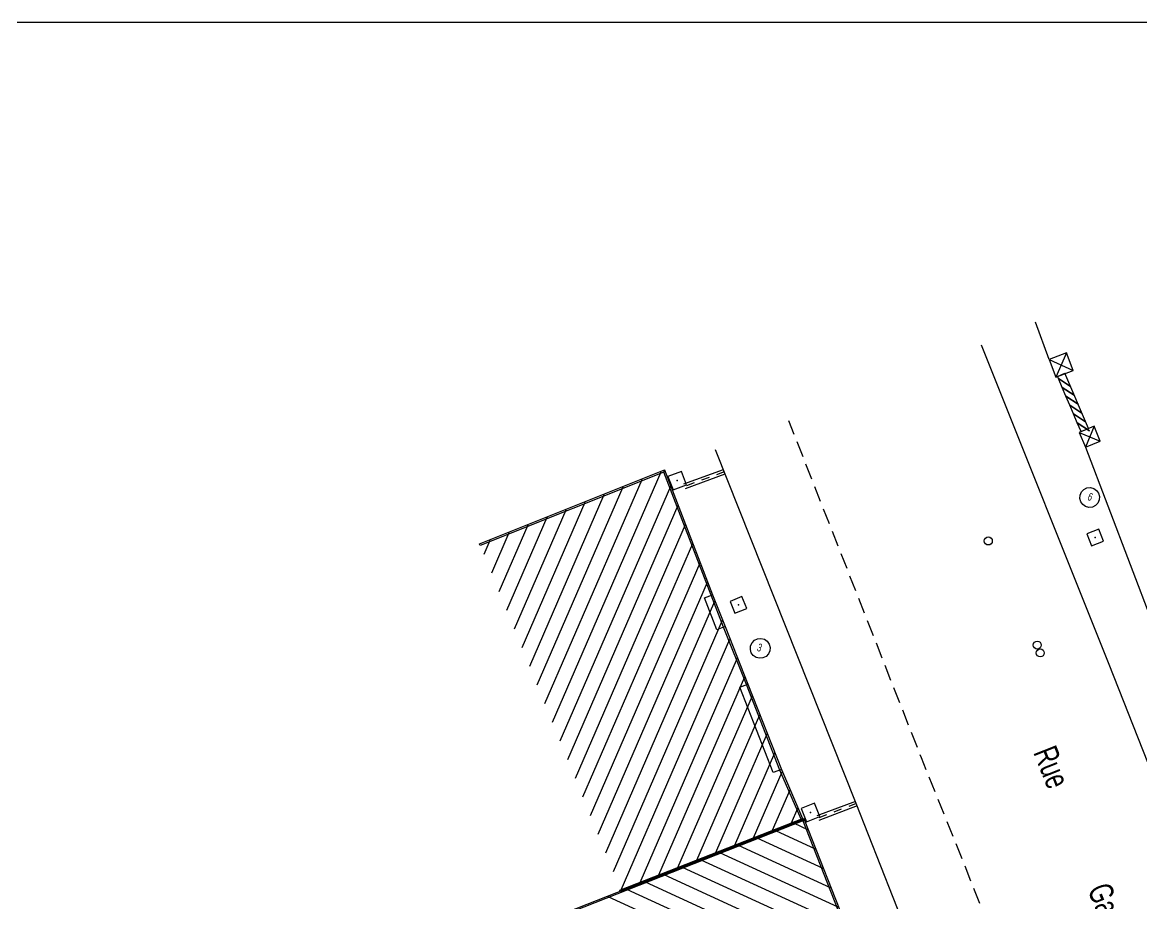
# Model space of a CAD drawing. Extents: x -215 to 206, y -120 to -34.
# Drawn here: x 129.82 to 157.79, y -55.87 to -33.86 of the extents above; entities that cross this region are included whole.
import ezdxf
from ezdxf.enums import TextEntityAlignment as Align

# ---------------------------------------------------------------- set-up
doc = ezdxf.new("R2010")
doc.units = 0
doc.header["$MEASUREMENT"] = 0
doc.layers.add('TOP$BATI', color=7, linetype='CONTINUOUS')
doc.styles.add('txt', font='TXT', dxfattribs={"height": 0.2})

msp = doc.modelspace()

# ---------------------------------------------------------------- linework, layer by layer
at = {"layer": 'TOP$BATI', "color": 7, "linetype": 'Continuous'}
for p, q in [((206.037, -33.859, 989.685), (-214.731, -33.859, 989.685)), ((155.476, -42.282, 1001.07), (155.138, -41.35, 1001.07)), ((153.784, -41.917, 1000.707), (156.97, -49.889, 1000.707)), ((155.916, -42.114, 1001.07), (155.476, -42.282, 1001.07)), ((155.916, -42.114, 1001.07), (155.643, -42.722, 1001.07)), ((156.083, -42.554, 1001.07), (155.916, -42.114, 1001.07)), ((156.083, -42.554, 1001.07), (155.916, -42.114, 1001.07)), ((155.476, -42.282, 1001.07), (155.643, -42.722, 1001.07)), ((155.476, -42.282, 1001.07), (156.083, -42.554, 1001.07)), ((155.643, -42.722, 1001.07), (156.083, -42.554, 1001.07)), ((155.689, -42.702, 1000.967), (155.873, -42.624, 1000.967)), ((155.712, -42.756, 1000.965), (155.689, -42.702, 1000.965)), ((155.806, -42.977, 1000.965), (155.712, -42.756, 1000.965)), ((155.712, -42.756, 1000.965), (156.014, -42.954, 1000.965)), ((156.014, -42.954, 1000.965), (155.712, -42.756, 1000.965)), ((156.46, -44.003, 1000.965), (155.873, -42.624, 1000.965)), ((155.9, -43.198, 1000.965), (155.806, -42.977, 1000.965)), ((155.806, -42.977, 1000.965), (156.108, -43.175, 1000.965)), ((156.108, -43.175, 1000.965), (155.806, -42.977, 1000.965)), ((155.994, -43.419, 1000.965), (155.9, -43.198, 1000.965)), ((155.9, -43.198, 1000.965), (156.202, -43.396, 1000.965)), ((156.202, -43.396, 1000.965), (155.9, -43.198, 1000.965)), ((156.088, -43.64, 1000.965), (155.994, -43.419, 1000.965)), ((155.994, -43.419, 1000.965), (156.296, -43.617, 1000.965)), ((156.296, -43.617, 1000.965), (155.994, -43.419, 1000.965)), ((156.182, -43.861, 1000.965), (156.088, -43.64, 1000.965)), ((156.088, -43.64, 1000.965), (156.39, -43.837, 1000.965)), ((156.39, -43.837, 1000.965), (156.088, -43.64, 1000.965)), ((149.108, -44.154, 993.08), (148.975, -43.814, 993.08)), ((156.276, -44.081, 1000.965), (156.182, -43.861, 1000.965)), ((156.182, -43.861, 1000.965), (156.484, -44.058, 1000.965)), ((156.484, -44.058, 1000.965), (156.182, -43.861, 1000.965)), ((156.602, -43.946, 1000.965), (156.23, -44.101, 1000.965)), ((156.23, -44.101, 1000.965), (156.385, -44.472, 1000.965)), ((156.23, -44.101, 1000.965), (156.757, -44.317, 1000.965)), ((156.276, -44.081, 1000.965), (156.46, -44.003, 1000.965)), ((156.602, -43.946, 1000.965), (156.385, -44.472, 1000.965)), ((156.757, -44.317, 1000.965), (156.602, -43.946, 1000.965)), ((156.757, -44.317, 1000.965), (156.602, -43.946, 1000.965)), ((149.328, -44.712, 993.621), (149.182, -44.34, 993.621)), ((156.385, -44.472, 1000.965), (156.757, -44.317, 1000.965)), ((156.386, -44.472, 1000.965), (158.064, -48.863, 1000.965)), ((150.659, -53.374, 996.853), (147.137, -44.54, 996.853)), ((147.335, -45.033, 1000.986), (146.342, -45.397, 1000.986)), ((149.548, -45.271, 994.163), (149.401, -44.898, 994.163)), ((141.245, -46.887, 1000.918), (145.869, -45.04, 1000.918)), ((145.846, -45.092, 1000.918), (141.26, -46.925, 1000.918)), ((145.299, -45.283, 1000.918), (142.868, -50.883, 1000.918)), ((145.774, -45.093, 1000.918), (143.058, -51.349, 1000.918)), ((145.869, -45.04, 1000.918), (145.846, -45.092, 1000.918)), ((145.846, -45.092, 1000.918), (145.869, -45.04, 1000.918)), ((147.029, -48.169, 1000.918), (145.846, -45.092, 1000.918)), ((145.869, -45.04, 1000.918), (147.066, -48.155, 1000.918)), ((146.29, -45.074, 1000.898), (145.952, -45.199, 1000.898)), ((145.952, -45.199, 1000.898), (146.078, -45.536, 1000.898)), ((146.415, -45.411, 1000.898), (146.29, -45.074, 1000.898)), ((147.376, -45.146, 1000.986), (146.383, -45.51, 1000.986)), ((146.98, -45.227, 1000.958), (146.792, -45.296, 1000.958)), ((147.356, -45.089, 1000.986), (147.168, -45.158, 1000.986)), ((144.824, -45.473, 1000.918), (142.678, -50.417, 1000.918)), ((146.012, -45.45, 1000.916), (143.248, -51.815, 1000.916)), ((146.078, -45.536, 1000.898), (146.415, -45.411, 1000.898)), ((146.605, -45.365, 1000.93), (146.417, -45.434, 1000.93)), ((149.768, -45.829, 994.704), (149.621, -45.457, 994.704)), ((156.251, -45.666, 991.352), (156.287, -45.587, 991.352)), ((156.287, -45.587, 991.352), (156.347, -45.526, 991.352)), ((156.347, -45.526, 991.352), (156.425, -45.488, 991.352)), ((156.425, -45.488, 991.352), (156.51, -45.48, 991.352)), ((156.51, -45.48, 991.352), (156.594, -45.501, 991.352)), ((156.594, -45.501, 991.352), (156.665, -45.549, 991.352)), ((156.665, -45.549, 991.352), (156.716, -45.619, 991.352)), ((143.875, -45.852, 1000.918), (142.298, -49.485, 1000.918)), ((144.35, -45.662, 1000.918), (142.488, -49.951, 1000.918)), ((156.245, -45.752, 991.352), (156.251, -45.666, 991.352)), ((156.268, -45.835, 991.352), (156.245, -45.752, 991.352)), ((156.319, -45.905, 991.352), (156.268, -45.835, 991.352)), ((156.697, -45.867, 991.352), (156.637, -45.929, 991.352)), ((156.733, -45.788, 991.352), (156.697, -45.867, 991.352)), ((156.716, -45.619, 991.352), (156.739, -45.702, 991.352)), ((156.739, -45.702, 991.352), (156.733, -45.788, 991.352)), ((143.4, -46.042, 1000.918), (142.107, -49.019, 1000.918)), ((146.196, -45.929, 1000.912), (143.438, -52.281, 1000.912)), ((149.988, -46.387, 995.245), (149.841, -46.015, 995.245)), ((156.39, -45.954, 991.352), (156.319, -45.905, 991.352)), ((156.474, -45.975, 991.352), (156.39, -45.954, 991.352)), ((156.559, -45.966, 991.352), (156.474, -45.975, 991.352)), ((156.637, -45.929, 991.352), (156.559, -45.966, 991.352)), ((142.45, -46.421, 1000.918), (141.727, -48.086, 1000.918)), ((142.925, -46.231, 1000.918), (141.917, -48.553, 1000.918)), ((146.38, -46.409, 1000.909), (143.629, -52.747, 1000.909)), ((141.976, -46.611, 1000.918), (141.537, -47.62, 1000.918)), ((150.207, -46.945, 995.786), (150.061, -46.573, 995.786)), ((156.724, -46.521, 1000.879), (156.424, -46.631, 1000.879)), ((156.424, -46.631, 1000.879), (156.534, -46.931, 1000.879)), ((156.834, -46.822, 1000.879), (156.724, -46.521, 1000.879)), ((141.26, -46.925, 1000.918), (141.245, -46.887, 1000.918)), ((141.501, -46.8, 1000.918), (141.347, -47.154, 1000.918)), ((146.564, -46.889, 1000.905), (143.819, -53.213, 1000.905)), ((156.534, -46.931, 1000.879), (156.834, -46.822, 1000.879)), ((150.427, -47.504, 996.327), (150.281, -47.131, 996.327)), ((146.749, -47.368, 1000.902), (144.009, -53.679, 1000.902)), ((150.647, -48.062, 996.869), (150.5, -47.69, 996.869)), ((146.933, -47.848, 1000.899), (144.199, -54.146, 1000.899)), ((147.118, -48.326, 1000.894), (144.389, -54.612, 1000.894)), ((146.861, -48.236, 1000.885), (147.066, -48.155, 1000.885)), ((147.174, -49.03, 1000.885), (146.861, -48.236, 1000.885)), ((147.066, -48.155, 1000.918), (147.029, -48.169, 1000.918)), ((147.029, -48.169, 1000.918), (147.066, -48.155, 1000.918)), ((147.342, -48.964, 1000.918), (147.029, -48.169, 1000.918)), ((147.066, -48.155, 1000.918), (147.379, -48.949, 1000.918)), ((147.801, -48.203, 1000.858), (147.504, -48.323, 1000.858)), ((147.504, -48.323, 1000.858), (147.624, -48.62, 1000.858)), ((147.92, -48.5, 1000.858), (147.801, -48.203, 1000.858)), ((150.867, -48.62, 997.41), (150.72, -48.248, 997.41)), ((147.624, -48.62, 1000.858), (147.92, -48.5, 1000.858)), ((147.305, -48.799, 1000.888), (144.579, -55.078, 1000.888)), ((147.379, -48.949, 1000.885), (147.174, -49.03, 1000.885)), ((147.379, -48.949, 1000.918), (147.342, -48.964, 1000.918)), ((147.342, -48.964, 1000.918), (147.379, -48.949, 1000.918)), ((147.379, -48.949, 1000.918), (147.95, -50.387, 1000.918)), ((151.086, -49.179, 997.951), (150.94, -48.806, 997.951)), ((147.913, -50.402, 1000.918), (147.342, -48.964, 1000.918)), ((147.492, -49.272, 1000.89), (144.773, -55.536, 1000.89)), ((148.012, -49.521, 991.352), (148.018, -49.435, 991.352)), ((148.018, -49.435, 991.352), (148.053, -49.356, 991.352)), ((148.053, -49.356, 991.352), (148.113, -49.294, 991.352)), ((148.113, -49.294, 991.352), (148.191, -49.257, 991.352)), ((148.191, -49.257, 991.352), (148.277, -49.248, 991.352)), ((148.277, -49.248, 991.352), (148.361, -49.269, 991.352)), ((148.361, -49.269, 991.352), (148.432, -49.318, 991.352)), ((148.432, -49.318, 991.352), (148.482, -49.388, 991.352)), ((148.482, -49.388, 991.352), (148.506, -49.471, 991.352)), ((148.506, -49.471, 991.352), (148.499, -49.557, 991.352)), ((151.306, -49.737, 998.492), (151.16, -49.365, 998.492)), ((147.679, -49.745, 1000.897), (145.246, -55.35, 1000.897)), ((148.035, -49.604, 991.352), (148.012, -49.521, 991.352)), ((148.085, -49.674, 991.352), (148.035, -49.604, 991.352)), ((148.156, -49.722, 991.352), (148.085, -49.674, 991.352)), ((148.24, -49.743, 991.352), (148.156, -49.722, 991.352)), ((148.326, -49.735, 991.352), (148.24, -49.743, 991.352)), ((148.404, -49.697, 991.352), (148.326, -49.735, 991.352)), ((148.464, -49.636, 991.352), (148.404, -49.697, 991.352)), ((148.499, -49.557, 991.352), (148.464, -49.636, 991.352)), ((151.526, -50.295, 999.033), (151.379, -49.923, 999.033)), ((156.97, -49.889, 1000.707), (160.132, -57.922, 1000.707)), ((147.867, -50.217, 1000.904), (145.719, -55.164, 1000.904)), ((147.745, -50.468, 1000.914), (147.95, -50.387, 1000.914)), ((148.583, -52.6, 1000.914), (147.745, -50.468, 1000.914)), ((147.95, -50.387, 1000.918), (147.913, -50.402, 1000.918)), ((147.913, -50.402, 1000.918), (147.95, -50.387, 1000.918)), ((148.751, -52.535, 1000.918), (147.913, -50.402, 1000.918)), ((147.95, -50.387, 1000.918), (148.788, -52.519, 1000.918)), ((151.746, -50.854, 999.574), (151.599, -50.481, 999.574)), ((148.054, -50.69, 1000.908), (146.192, -54.978, 1000.908)), ((148.24, -51.164, 1000.909), (146.665, -54.792, 1000.909)), ((151.965, -51.412, 1000.115), (151.819, -51.04, 1000.115)), ((148.427, -51.639, 1000.911), (147.138, -54.606, 1000.911)), ((152.185, -51.97, 1000.657), (152.039, -51.598, 1000.657)), ((148.613, -52.113, 1000.913), (147.612, -54.42, 1000.913)), ((152.288, -52.231, 1000.91), (152.258, -52.156, 1000.91)), ((152.407, -52.528, 1000.91), (152.288, -52.231, 1000.91)), ((148.801, -52.585, 1000.913), (148.085, -54.235, 1000.913)), ((148.788, -52.519, 1000.914), (148.583, -52.6, 1000.914)), ((148.788, -52.519, 1000.918), (148.751, -52.535, 1000.918)), ((148.751, -52.535, 1000.918), (148.788, -52.519, 1000.918)), ((149.277, -53.761, 1000.918), (148.751, -52.535, 1000.918)), ((148.788, -52.519, 1000.918), (149.314, -53.745, 1000.918)), ((152.631, -53.084, 1000.911), (152.482, -52.713, 1000.911)), ((148.996, -53.04, 1000.903), (148.558, -54.049, 1000.903)), ((149.618, -53.364, 1000.897), (149.282, -53.493, 1000.897)), ((149.747, -53.7, 1000.897), (149.618, -53.364, 1000.897)), ((150.637, -53.318, 1000.694), (149.676, -53.683, 1000.694)), ((150.68, -53.43, 1000.694), (149.719, -53.795, 1000.694)), ((150.659, -53.374, 1000.694), (150.472, -53.445, 1000.694)), ((153.639, -60.959, 996.853), (150.659, -53.374, 996.853)), ((152.855, -53.641, 1000.912), (152.706, -53.27, 1000.912)), ((149.191, -53.495, 1000.893), (149.031, -53.863, 1000.893)), ((149.282, -53.493, 1000.897), (149.411, -53.83, 1000.897)), ((149.411, -53.83, 1000.897), (149.747, -53.7, 1000.897)), ((149.911, -53.658, 1000.827), (149.724, -53.729, 1000.827)), ((150.285, -53.516, 1000.761), (150.098, -53.587, 1000.761)), ((141.057, -57.011, 1000.438), (149.331, -53.76, 1000.438)), ((149.346, -53.797, 1000.438), (141.072, -57.048, 1000.438)), ((144.752, -55.538, 1000.639), (149.343, -53.734, 1000.639)), ((149.357, -53.771, 1000.639), (144.766, -55.575, 1000.639)), ((149.103, -53.865, 1000.872), (149.44, -54.02, 1000.872)), ((149.314, -53.745, 1000.918), (149.277, -53.761, 1000.918)), ((149.32, -53.786, 1000.886), (149.357, -53.771, 1000.886)), ((151.249, -58.696, 1000.886), (149.32, -53.786, 1000.886)), ((149.331, -53.76, 1000.438), (149.346, -53.797, 1000.438)), ((149.343, -53.734, 1000.639), (149.357, -53.771, 1000.639)), ((149.357, -53.771, 1000.886), (151.286, -58.681, 1000.886)), ((153.079, -54.198, 1000.913), (152.929, -53.827, 1000.913)), ((148.172, -54.231, 1000.822), (149.82, -54.986, 1000.822)), ((148.637, -54.048, 1000.847), (149.63, -54.503, 1000.847)), ((147.706, -54.414, 1000.797), (150.009, -55.468, 1000.797)), ((153.302, -54.754, 1000.914), (153.153, -54.383, 1000.914)), ((146.775, -54.78, 1000.746), (150.389, -56.434, 1000.746)), ((147.241, -54.597, 1000.772), (150.199, -55.951, 1000.772)), ((146.31, -54.963, 1000.721), (150.578, -56.917, 1000.721)), ((153.526, -55.311, 1000.915), (153.377, -54.94, 1000.915)), ((145.379, -55.328, 1000.671), (150.958, -57.882, 1000.671)), ((145.845, -55.145, 1000.696), (150.768, -57.4, 1000.696)), ((144.766, -55.575, 1000.639), (144.752, -55.538, 1000.639)), ((144.914, -55.511, 1000.646), (151.147, -58.365, 1000.646)), ((153.75, -55.868, 1000.915), (153.601, -55.497, 1000.915)), ((144.448, -55.694, 1000.621), (151.332, -58.846, 1000.621))]:
    msp.add_line(p, q, dxfattribs=at)
for centre in [(153.959, -46.814, 1000.882), (155.182, -49.414, 1000.894), (155.257, -49.61, 1000.9)]:
    msp.add_circle(centre, 0.1, dxfattribs=at)
for p in [(146.184, -45.305, 1000.898), (156.629, -46.726, 1000.879), (147.712, -48.411, 1000.858), (149.514, -53.597, 1000.897)]:
    msp.add_point(p, dxfattribs=at)

# ---------------------------------------------------------------- texts
at = {"layer": 'TOP$BATI', "color": 7, "linetype": 'Continuous', "style": 'txt'}
for s, height, rotation, width, p in [('6', 0.2, 340, 0.6995, (156.474, -45.803, -7.648)), ('3', 0.2, 340, 0.6995, (148.21, -49.57, -7.648)), ('Rue                 Gaston                  Gaillard', 0.6, 291.5812, 0.699833, (156.961, -56.853, -7.648))]:
    msp.add_text(s, height=height, rotation=rotation, dxfattribs=dict(at, width=width)).set_placement(p, align=Align.CENTER)

doc.saveas('drawing.dxf')
